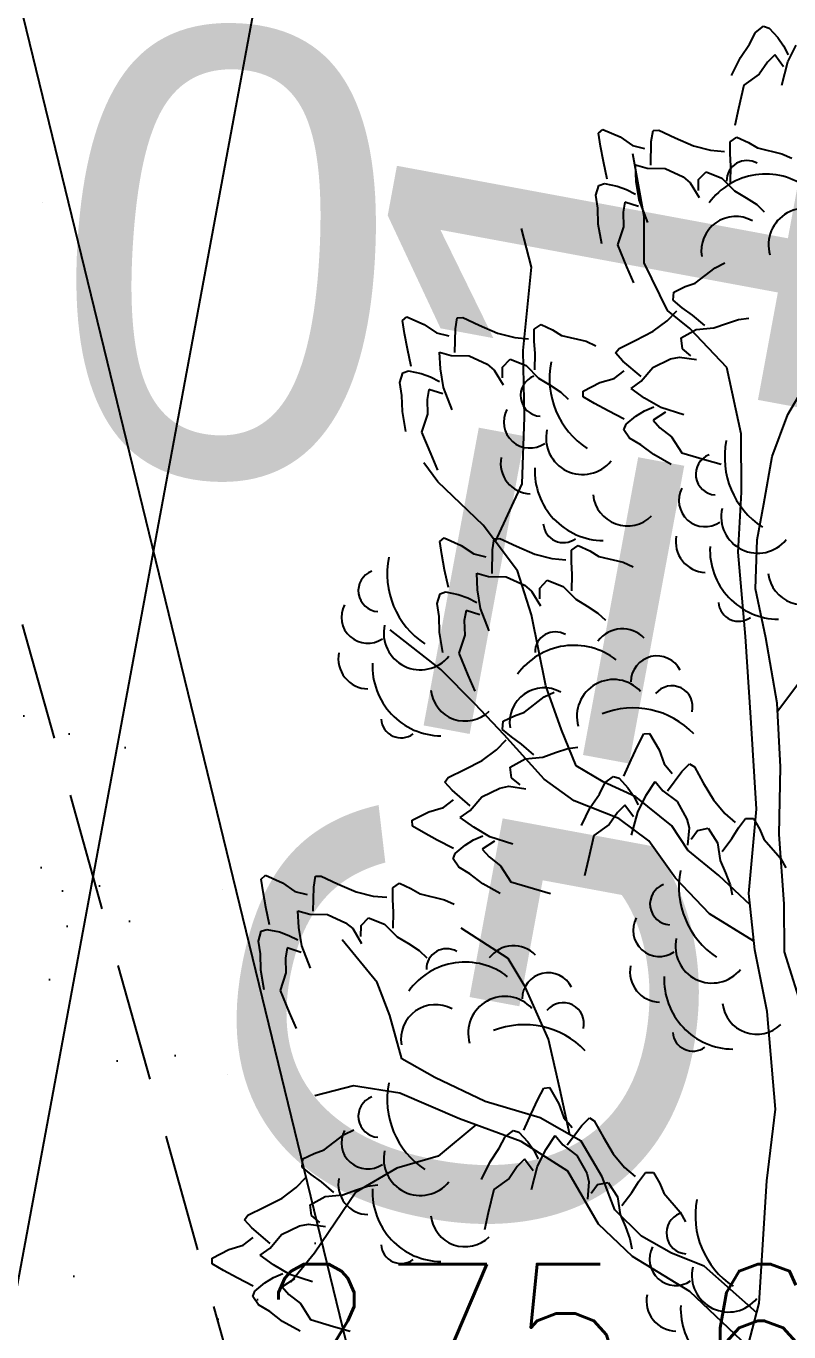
# Model space of a CAD drawing. Header units: millimetres. Extents: x 524954 to 526204, y 9523489 to 9524010.
# Drawn here: x 525591.56 to 525596.69, y 9523681.64 to 9523690.41 of the extents above; entities that cross this region are included whole.
import ezdxf
from ezdxf.enums import TextEntityAlignment as Align

# ---------------------------------------------------------------- set-up
doc = ezdxf.new("R2010")
doc.units = ezdxf.units.MM
doc.header["$PDMODE"] = 32
doc.header["$PDSIZE"] = 0.5
doc.linetypes.add('ACAD_ISO12W100', pattern=[21, 12, -3, 0, -3, 0, -3])
doc.linetypes.add('CACHE2', pattern=[4.7625, 3.175, -1.5875])
for name, color, linetype in [('Arbre', 34, 'ACAD_ISO12W100'), ('Bati', 6, 'Continuous'), ('Caniveau', 5, 'CACHE2'), ('Route - Bretelle de sortie - Textes - Tabulations', 7, 'Continuous'), ('Route - Route de la corniche de Brazzaville - Textes - Arcs', 1, 'Continuous'), ('TopoAlt', 3, 'Continuous'), ('TOPOJIS', 7, 'Continuous')]:
    doc.layers.add(name, color=color, linetype=linetype)
doc.styles.add('Affichages route', font='arial.ttf', dxfattribs={"height": 0.5})
doc.styles.add('Simplex 1.0', font='Simplex.shx', dxfattribs={"width": 0.99, "height": 1})

# ---------------------------------------------------------------- blocks, each defined once
blk = doc.blocks.new('TCPOINT M')
at = {"color": 0}
blk.add_point((0, 0), dxfattribs=at)
at = {"layer": 'TopoAlt', "style": 'Simplex 1.0', "width": 0.99}
blk.add_attdef('ALT', (0.15, 0.15), '', height=1, dxfattribs=at)
blk = doc.blocks.new('v088')
at = {"color": 3, "linetype": 'Continuous'}
for p, q in [((-0.2828, 11.9912), (-0.2428, 12.0693)), ((-0.2428, 12.0693), (-0.1881, 12.111)), ((-0.1881, 12.111), (-0.1505, 12.0986)), ((-0.1505, 12.0986), (-0.0915, 12.0354)), ((-0.0915, 12.0354), (-0.0536, 11.98)), ((-0.344, 11.9013), (-0.2828, 11.9912)), ((-0.0536, 11.98), (-0.0225, 11.9193)), ((-0.0252, 11.8718), (0.0317, 11.9844)), ((-0.4033, 11.7804), (-0.344, 11.9013)), ((-0.1618, 11.8694), (-0.2169, 11.7884)), ((-0.1123, 11.9179), (-0.1618, 11.8694)), ((-0.0542, 11.8389), (-0.1123, 11.9179)), ((-0.066, 11.7153), (-0.0252, 11.8718)), ((-0.2169, 11.7884), (-0.3202, 11.714)), ((-0.3202, 11.714), (-0.3572, 11.5582)), ((-0.3572, 11.5582), (-0.3824, 11.4437)), ((-1.2987, 11.3921), (-1.2695, 11.4174)), ((-1.2695, 11.4174), (-1.1537, 11.3664)), ((-1.2853, 11.3054), (-1.2987, 11.3921)), ((-1.1537, 11.3664), (-1.0704, 11.3089)), ((-0.9469, 11.1764), (-0.9434, 11.3371)), ((-0.9434, 11.3371), (-0.9319, 11.4109)), ((-0.9319, 11.4109), (-0.8938, 11.412)), ((-0.8938, 11.412), (-0.7835, 11.3608)), ((-0.7835, 11.3608), (-0.6595, 11.3072)), ((-0.4131, 11.2545), (-0.4126, 11.3334)), ((-0.4126, 11.3334), (-0.3673, 11.3647)), ((-0.3673, 11.3647), (-0.2901, 11.3288)), ((-0.2901, 11.3288), (-0.2291, 11.2925)), ((-1.266, 11.2026), (-1.2853, 11.3054)), ((-1.0704, 11.3089), (-0.9882, 11.2895)), ((-0.6595, 11.3072), (-0.5444, 11.2779)), ((-0.5444, 11.2779), (-0.4516, 11.2697)), ((-0.4079, 11.1703), (-0.4131, 11.2545)), ((-0.2291, 11.2925), (-0.0648, 11.2537)), ((-0.0648, 11.2537), (0.0014, 11.223)), ((-1.2408, 11.0836), (-1.266, 11.2026)), ((-1.0503, 11.1789), (-0.9708, 11.1567)), ((-1.0444, 11.0675), (-1.0503, 11.1789)), ((-0.9708, 11.1567), (-0.851, 11.1547)), ((-0.851, 11.1547), (-0.7296, 11.0984)), ((-0.4102, 11.0614), (-0.4079, 11.1703)), ((-1.0245, 10.9429), (-1.0444, 11.0675)), ((-0.7296, 11.0984), (-0.6822, 11.0589)), ((-0.6263, 11.0061), (-0.6257, 11.0796)), ((-0.6257, 11.0796), (-0.5755, 11.1328)), ((-0.5755, 11.1328), (-0.4682, 11.0896)), ((-0.4682, 11.0896), (-0.3841, 11.005)), ((-1.3166, 10.9752), (-1.2967, 11.0411)), ((-1.3032, 10.8885), (-1.3166, 10.9752)), ((-1.2967, 11.0411), (-1.2589, 11.0531)), ((-1.2589, 11.0531), (-1.1741, 11.0365)), ((-1.1741, 11.0365), (-1.1109, 11.0139)), ((-1.1109, 11.0139), (-1.0501, 10.983)), ((-0.6822, 11.0589), (-0.6222, 10.96)), ((-0.3841, 11.005), (-0.3065, 10.9583)), ((-1.3, 10.7798), (-1.3032, 10.8885)), ((-1.122, 10.9292), (-1.1336, 10.8608)), ((-1.0286, 10.8992), (-1.122, 10.9292)), ((-0.9657, 10.7922), (-1.0245, 10.9429)), ((-0.3065, 10.9583), (-0.2344, 10.9114)), ((-0.2344, 10.9114), (-0.1841, 10.8638)), ((-1.1336, 10.8608), (-1.1308, 10.7629)), ((-1.2771, 10.6471), (-1.3, 10.7798)), ((-1.1308, 10.7629), (-1.1708, 10.642)), ((-1.1708, 10.642), (-1.1094, 10.4942)), ((-1.1094, 10.4942), (-1.0628, 10.3867)), ((-0.648, 10.3846), (-0.514, 10.4875)), ((-0.514, 10.4875), (-0.4484, 10.5194)), ((-0.7912, 10.3231), (-0.7146, 10.3603)), ((-0.7146, 10.3603), (-0.648, 10.3846)), ((-0.7957, 10.2682), (-0.7912, 10.3231)), ((-0.8359, 10.1311), (-0.7709, 10.1978)), ((-0.7348, 10.218), (-0.7957, 10.2682)), ((-0.6662, 10.1688), (-0.7348, 10.218)), ((-2.6162, 10.1323), (-2.587, 10.1577)), ((-2.6028, 10.0456), (-2.6162, 10.1323)), ((-2.587, 10.1577), (-2.4712, 10.1066)), ((-2.4712, 10.1066), (-2.3879, 10.0492)), ((-2.2608, 10.0773), (-2.2494, 10.1511)), ((-2.2494, 10.1511), (-2.2113, 10.1522)), ((-2.2113, 10.1522), (-2.101, 10.101)), ((-2.101, 10.101), (-1.977, 10.0475)), ((-1.7301, 10.0737), (-1.6848, 10.1049)), ((-1.6848, 10.1049), (-1.6075, 10.069)), ((-0.9313, 10.0604), (-0.8359, 10.1311)), ((-0.5833, 10.0982), (-0.6662, 10.1688)), ((-0.5231, 10.0829), (-0.4378, 10.1134)), ((-0.4378, 10.1134), (-0.3559, 10.1397)), ((-0.3559, 10.1397), (-0.2873, 10.1487)), ((-2.5835, 9.9428), (-2.6028, 10.0456)), ((-2.3879, 10.0492), (-2.3057, 10.0298)), ((-2.2643, 9.9167), (-2.2608, 10.0773)), ((-1.977, 10.0475), (-1.8618, 10.0181)), ((-1.8618, 10.0181), (-1.7691, 10.0099)), ((-1.7305, 9.9947), (-1.7301, 10.0737)), ((-1.6075, 10.069), (-1.5466, 10.0327)), ((-1.5466, 10.0327), (-1.3822, 9.9939)), ((-1.0512, 9.9981), (-0.9313, 10.0604)), ((-0.7431, 10.0152), (-0.6418, 10.0712)), ((-0.7336, 9.9427), (-0.7431, 10.0152)), ((-0.6418, 10.0712), (-0.5231, 10.0829)), ((-2.5582, 9.8238), (-2.5835, 9.9428)), ((-1.7254, 9.9105), (-1.7305, 9.9947)), ((-1.3822, 9.9939), (-1.316, 9.9632)), ((-1.1838, 9.9148), (-1.1606, 9.945)), ((-1.1606, 9.945), (-1.0512, 9.9981)), ((-0.677, 9.8958), (-0.7336, 9.9427)), ((-2.3678, 9.9191), (-2.2883, 9.8969)), ((-2.3619, 9.8077), (-2.3678, 9.9191)), ((-2.2883, 9.8969), (-2.1685, 9.895)), ((-2.1685, 9.895), (-2.0471, 9.8386)), ((-2.0471, 9.8386), (-1.9997, 9.7992)), ((-1.9432, 9.8199), (-1.893, 9.873)), ((-1.893, 9.873), (-1.7856, 9.8299)), ((-1.7277, 9.8016), (-1.7254, 9.9105)), ((-1.1339, 9.8592), (-1.1838, 9.9148)), ((-1.0116, 9.755), (-1.1339, 9.8592)), ((-0.9342, 9.8156), (-0.8138, 9.874)), ((-0.8138, 9.874), (-0.7533, 9.8858)), ((-0.7533, 9.8858), (-0.6387, 9.8698)), ((-2.634, 9.7155), (-2.6142, 9.7814)), ((-2.6142, 9.7814), (-2.5764, 9.7933)), ((-2.5764, 9.7933), (-2.4916, 9.7768)), ((-2.4916, 9.7768), (-2.4283, 9.7541)), ((-2.4283, 9.7541), (-2.3676, 9.7232)), ((-2.3419, 9.6831), (-2.3619, 9.8077)), ((-1.9997, 9.7992), (-1.9397, 9.7002)), ((-1.9438, 9.7464), (-1.9432, 9.8199)), ((-1.7856, 9.8299), (-1.7015, 9.7452)), ((-1.7015, 9.7452), (-1.624, 9.6985)), ((-1.1923, 9.7429), (-1.1254, 9.7944)), ((-1.0114, 9.724), (-0.9342, 9.8156)), ((-2.6206, 9.6288), (-2.634, 9.7155)), ((-2.4395, 9.6694), (-2.4511, 9.6011)), ((-2.3461, 9.6395), (-2.4395, 9.6694)), ((-2.2831, 9.5325), (-2.3419, 9.6831)), ((-1.624, 9.6985), (-1.5519, 9.6516)), ((-1.4022, 9.6572), (-1.2895, 9.7147)), ((-1.401, 9.6186), (-1.4022, 9.6572)), ((-1.2895, 9.7147), (-1.1923, 9.7429)), ((-1.0789, 9.6763), (-1.0114, 9.724)), ((-0.9888, 9.6106), (-1.0789, 9.6763)), ((-2.6175, 9.52), (-2.6206, 9.6288)), ((-2.4511, 9.6011), (-2.4483, 9.5032)), ((-1.5519, 9.6516), (-1.5015, 9.6041)), ((-1.3254, 9.5742), (-1.401, 9.6186)), ((-1.2335, 9.5242), (-1.3254, 9.5742)), ((-0.8796, 9.5473), (-0.9888, 9.6106)), ((-2.5946, 9.3874), (-2.6175, 9.52)), ((-2.4483, 9.5032), (-2.4883, 9.3823)), ((-1.1253, 9.4685), (-1.2335, 9.5242)), ((-1.1132, 9.4352), (-1.0467, 9.4905)), ((-1.0467, 9.4905), (-0.9892, 9.5252)), ((-0.9892, 9.5252), (-0.9269, 9.5527)), ((-0.8484, 9.5165), (-0.9306, 9.463)), ((-0.7257, 9.4976), (-0.8796, 9.5473)), ((-1.1278, 9.3984), (-1.1132, 9.4352)), ((-1.0892, 9.3413), (-1.1278, 9.3984)), ((-0.9306, 9.463), (-0.885, 9.4108)), ((-0.885, 9.4108), (-0.8073, 9.3511)), ((-2.4883, 9.3823), (-2.4269, 9.2344)), ((-1.0136, 9.2969), (-1.0892, 9.3413)), ((-0.8073, 9.3511), (-0.7389, 9.2437)), ((-2.4269, 9.2344), (-2.3802, 9.1269)), ((-0.9273, 9.2307), (-1.0136, 9.2969)), ((-0.81, 9.1646), (-0.9273, 9.2307)), ((-0.7389, 9.2437), (-0.5855, 9.1979)), ((-0.5855, 9.1979), (-0.4727, 9.1661)), ((-2.3661, 8.6466), (-2.3369, 8.6719)), ((-2.3527, 8.5599), (-2.3661, 8.6466)), ((-2.3369, 8.6719), (-2.2212, 8.6209)), ((-2.2212, 8.6209), (-2.1379, 8.5634)), ((-2.0108, 8.5916), (-1.9993, 8.6654)), ((-1.9993, 8.6654), (-1.9613, 8.6665)), ((-1.9613, 8.6665), (-1.8509, 8.6153)), ((-1.8509, 8.6153), (-1.7269, 8.5617)), ((-1.4801, 8.5879), (-1.4347, 8.6192)), ((-1.4347, 8.6192), (-1.3575, 8.5833)), ((-2.3334, 8.4571), (-2.3527, 8.5599)), ((-2.1379, 8.5634), (-2.0557, 8.544)), ((-2.0143, 8.4309), (-2.0108, 8.5916)), ((-1.7269, 8.5617), (-1.6118, 8.5324)), ((-1.6118, 8.5324), (-1.519, 8.5242)), ((-1.4805, 8.509), (-1.4801, 8.5879)), ((-1.3575, 8.5833), (-1.2966, 8.547)), ((-1.2966, 8.547), (-1.1322, 8.5082)), ((-2.3082, 8.3381), (-2.3334, 8.4571)), ((-2.1178, 8.4334), (-2.0382, 8.4112)), ((-2.1118, 8.322), (-2.1178, 8.4334)), ((-1.4754, 8.4248), (-1.4805, 8.509)), ((-1.1322, 8.5082), (-1.066, 8.4775)), ((-2.0382, 8.4112), (-1.9184, 8.4092)), ((-1.9184, 8.4092), (-1.7971, 8.3529)), ((-1.7971, 8.3529), (-1.7497, 8.3134)), ((-1.6931, 8.3341), (-1.643, 8.3873)), ((-1.643, 8.3873), (-1.5356, 8.3441)), ((-1.5356, 8.3441), (-1.4515, 8.2595)), ((-1.4776, 8.3159), (-1.4754, 8.4248)), ((-2.384, 8.2298), (-2.3641, 8.2956)), ((-2.3641, 8.2956), (-2.3264, 8.3076)), ((-2.3264, 8.3076), (-2.2415, 8.291)), ((-2.2415, 8.291), (-2.1783, 8.2684)), ((-2.1783, 8.2684), (-2.1175, 8.2375)), ((-2.0919, 8.1974), (-2.1118, 8.322)), ((-1.7497, 8.3134), (-1.6897, 8.2145)), ((-1.6937, 8.2606), (-1.6931, 8.3341)), ((-1.4515, 8.2595), (-1.374, 8.2128)), ((-2.3706, 8.1431), (-2.384, 8.2298)), ((-2.1895, 8.1837), (-2.2011, 8.1153)), ((-2.0961, 8.1537), (-2.1895, 8.1837)), ((-2.0331, 8.0467), (-2.0919, 8.1974)), ((-1.374, 8.2128), (-1.3019, 8.1659)), ((-1.3019, 8.1659), (-1.2515, 8.1184)), ((-2.3674, 8.0343), (-2.3706, 8.1431)), ((-2.2011, 8.1153), (-2.1982, 8.0174)), ((-2.3445, 7.9016), (-2.3674, 8.0343)), ((-2.1982, 8.0174), (-2.2383, 7.8966)), ((-2.2383, 7.8966), (-2.1768, 7.7487)), ((-2.1768, 7.7487), (-2.1302, 7.6412)), ((-1.7972, 7.4997), (-1.6632, 7.6026)), ((-1.6632, 7.6026), (-1.5976, 7.6345)), ((-1.9404, 7.4382), (-1.8638, 7.4754)), ((-1.8638, 7.4754), (-1.7972, 7.4997)), ((-1.9448, 7.3833), (-1.9404, 7.4382)), ((-1.8839, 7.3331), (-1.9448, 7.3833)), ((-1.985, 7.2461), (-1.9201, 7.3129)), ((-1.8154, 7.2839), (-1.8839, 7.3331)), ((-1.0336, 7.2746), (-0.9936, 7.3527)), ((-0.9936, 7.3527), (-0.9551, 7.3561)), ((-0.9551, 7.3561), (-0.8913, 7.2468)), ((-2.0805, 7.1754), (-1.985, 7.2461)), ((-1.7325, 7.2133), (-1.8154, 7.2839)), ((-1.6722, 7.1979), (-1.587, 7.2285)), ((-1.587, 7.2285), (-1.5051, 7.2548)), ((-1.5051, 7.2548), (-1.4365, 7.2638)), ((-1.0783, 7.18), (-1.0336, 7.2746)), ((-0.8913, 7.2468), (-0.8575, 7.1514)), ((-2.3098, 7.06), (-2.2004, 7.1132)), ((-2.2004, 7.1132), (-2.0805, 7.1754)), ((-1.8923, 7.1303), (-1.791, 7.1862)), ((-1.8828, 7.0578), (-1.8923, 7.1303)), ((-1.791, 7.1862), (-1.6722, 7.1979)), ((-1.1277, 7.0688), (-1.0783, 7.18)), ((-0.8575, 7.1514), (-0.8023, 7.0875)), ((-0.7381, 7.0997), (-0.6855, 7.1528)), ((-0.6855, 7.1528), (-0.654, 7.1313)), ((-0.654, 7.1313), (-0.5947, 7.0251)), ((-2.333, 7.0298), (-2.3098, 7.06)), ((-2.283, 6.9743), (-2.333, 7.0298)), ((-1.8262, 7.0109), (-1.8828, 7.0578)), ((-1.2925, 6.9474), (-1.2526, 7.0255)), ((-1.2526, 7.0255), (-1.1978, 7.0672)), ((-1.1978, 7.0672), (-1.1602, 7.0548)), ((-1.1602, 7.0548), (-1.1012, 6.9916)), ((-0.978, 6.9406), (-0.9175, 7.0343)), ((-0.9175, 7.0343), (-0.8661, 6.9697)), ((-0.8351, 6.9716), (-0.7381, 7.0997)), ((-0.5947, 7.0251), (-0.5257, 6.909)), ((-2.1607, 6.8701), (-2.283, 6.9743)), ((-2.0833, 6.9307), (-1.963, 6.9891)), ((-1.963, 6.9891), (-1.9025, 7.0009)), ((-1.9025, 7.0009), (-1.7879, 6.9849)), ((-1.3538, 6.8575), (-1.2925, 6.9474)), ((-1.1012, 6.9916), (-1.0633, 6.9361)), ((-1.0633, 6.9361), (-1.0322, 6.8755)), ((-1.0349, 6.828), (-0.978, 6.9406)), ((-0.8661, 6.9697), (-0.7702, 6.8978)), ((-2.4387, 6.8298), (-2.3415, 6.858)), ((-2.3415, 6.858), (-2.2745, 6.9095)), ((-2.1606, 6.8391), (-2.0833, 6.9307)), ((-1.413, 6.7366), (-1.3538, 6.8575)), ((-1.122, 6.8741), (-1.1715, 6.8255)), ((-1.0639, 6.7951), (-1.122, 6.8741)), ((-0.7702, 6.8978), (-0.705, 6.781)), ((-0.5257, 6.909), (-0.4496, 6.8178)), ((-2.5514, 6.7723), (-2.4387, 6.8298)), ((-2.5502, 6.7337), (-2.5514, 6.7723)), ((-2.228, 6.7914), (-2.1606, 6.8391)), ((-2.1379, 6.7256), (-2.228, 6.7914)), ((-1.1715, 6.8255), (-1.2266, 6.7446)), ((-1.0757, 6.6715), (-1.0349, 6.828)), ((-0.705, 6.781), (-0.6897, 6.7213)), ((-0.4496, 6.8178), (-0.3793, 6.7567)), ((-0.357, 6.7218), (-0.3104, 6.7855)), ((-0.3104, 6.7855), (-0.2553, 6.7842)), ((-0.2553, 6.7842), (-0.2138, 6.7099)), ((-2.4746, 6.6893), (-2.5502, 6.7337)), ((-2.3827, 6.6392), (-2.4746, 6.6893)), ((-2.0288, 6.6624), (-2.1379, 6.7256)), ((-1.2266, 6.7446), (-1.3299, 6.6702)), ((-0.6897, 6.7213), (-0.6991, 6.6059)), ((-0.6753, 6.6457), (-0.6318, 6.7049)), ((-0.6318, 6.7049), (-0.56, 6.7185)), ((-0.56, 6.7185), (-0.4983, 6.6206)), ((-0.4022, 6.6506), (-0.357, 6.7218)), ((-0.2138, 6.7099), (-0.1857, 6.6447)), ((-2.2745, 6.5836), (-2.3827, 6.6392)), ((-2.2624, 6.5503), (-2.1959, 6.6055)), ((-2.1959, 6.6055), (-2.1384, 6.6402)), ((-2.1384, 6.6402), (-2.076, 6.6678)), ((-1.9976, 6.6315), (-2.0798, 6.5781)), ((-1.8748, 6.6127), (-2.0288, 6.6624)), ((-1.3299, 6.6702), (-1.3669, 6.5144)), ((-0.4983, 6.6206), (-0.4798, 6.5027)), ((-0.4679, 6.5637), (-0.4022, 6.6506)), ((-0.1857, 6.6447), (-0.0753, 6.5169)), ((-2.2769, 6.5134), (-2.2624, 6.5503)), ((-2.2384, 6.4564), (-2.2769, 6.5134)), ((-2.0798, 6.5781), (-2.0342, 6.5259)), ((-2.0342, 6.5259), (-1.9565, 6.4662)), ((-1.3669, 6.5144), (-1.3922, 6.3999)), ((-0.4798, 6.5027), (-0.4444, 6.4194)), ((-0.0753, 6.5169), (-0.0397, 6.4532)), ((-2.1628, 6.412), (-2.2384, 6.4564)), ((-2.0765, 6.3457), (-2.1628, 6.412)), ((-1.9565, 6.4662), (-1.8881, 6.3588)), ((-0.4444, 6.4194), (-0.4135, 6.3391)), ((-3.5682, 6.3771), (-3.539, 6.4025)), ((-3.5548, 6.2904), (-3.5682, 6.3771)), ((-3.539, 6.4025), (-3.4232, 6.3514)), ((-3.4232, 6.3514), (-3.3399, 6.2939)), ((-3.2164, 6.1615), (-3.2129, 6.3221)), ((-3.2129, 6.3221), (-3.2014, 6.3959)), ((-3.2014, 6.3959), (-3.1633, 6.397)), ((-3.1633, 6.397), (-3.053, 6.3458)), ((-3.053, 6.3458), (-2.929, 6.2922)), ((-2.6821, 6.3185), (-2.6368, 6.3497)), ((-2.6368, 6.3497), (-2.5596, 6.3138)), ((-1.9592, 6.2797), (-2.0765, 6.3457)), ((-1.8881, 6.3588), (-1.7347, 6.313)), ((-0.4135, 6.3391), (-0.4006, 6.2711)), ((-3.5355, 6.1876), (-3.5548, 6.2904)), ((-3.3399, 6.2939), (-3.2577, 6.2746)), ((-2.929, 6.2922), (-2.8139, 6.2629)), ((-2.8139, 6.2629), (-2.7211, 6.2547)), ((-2.6826, 6.2395), (-2.6821, 6.3185)), ((-2.6774, 6.1553), (-2.6826, 6.2395)), ((-2.5596, 6.3138), (-2.4986, 6.2775)), ((-2.4986, 6.2775), (-2.3343, 6.2387)), ((-2.3343, 6.2387), (-2.2681, 6.208)), ((-1.7347, 6.313), (-1.6219, 6.2812)), ((-3.5103, 6.0686), (-3.5355, 6.1876)), ((-3.3198, 6.1639), (-3.2403, 6.1417)), ((-3.3139, 6.0525), (-3.3198, 6.1639)), ((-2.6797, 6.0464), (-2.6774, 6.1553)), ((-3.2403, 6.1417), (-3.1205, 6.1398)), ((-3.1205, 6.1398), (-2.9991, 6.0834)), ((-2.9991, 6.0834), (-2.9517, 6.044)), ((-2.8958, 5.9912), (-2.8952, 6.0647)), ((-2.8952, 6.0647), (-2.845, 6.1178)), ((-2.845, 6.1178), (-2.7377, 6.0747)), ((-2.7377, 6.0747), (-2.6536, 5.99)), ((-3.5861, 5.9603), (-3.5662, 6.0262)), ((-3.5662, 6.0262), (-3.5284, 6.0381)), ((-3.5284, 6.0381), (-3.4436, 6.0215)), ((-3.4436, 6.0215), (-3.3804, 5.9989)), ((-3.3804, 5.9989), (-3.3196, 5.968)), ((-3.294, 5.9279), (-3.3139, 6.0525)), ((-2.9517, 6.044), (-2.8917, 5.945)), ((-2.6536, 5.99), (-2.576, 5.9433)), ((-3.5727, 5.8736), (-3.5861, 5.9603)), ((-3.3915, 5.9142), (-3.4031, 5.8459)), ((-3.2981, 5.8843), (-3.3915, 5.9142)), ((-3.2352, 5.7773), (-3.294, 5.9279)), ((-2.576, 5.9433), (-2.5039, 5.8964)), ((-2.5039, 5.8964), (-2.4536, 5.8489)), ((-3.5695, 5.7648), (-3.5727, 5.8736)), ((-3.4031, 5.8459), (-3.4003, 5.748)), ((-3.5466, 5.6322), (-3.5695, 5.7648)), ((-3.4003, 5.748), (-3.4403, 5.6271)), ((-3.4403, 5.6271), (-3.3789, 5.4792)), ((-3.3789, 5.4792), (-3.3323, 5.3717)), ((-1.7068, 4.8945), (-1.6668, 4.9726)), ((-1.6668, 4.9726), (-1.6283, 4.976)), ((-1.6283, 4.976), (-1.5645, 4.8667)), ((-1.7514, 4.7999), (-1.7068, 4.8945)), ((-1.5645, 4.8667), (-1.5307, 4.7714)), ((-1.8008, 4.6887), (-1.7514, 4.7999)), ((-1.5307, 4.7714), (-1.4755, 4.7074)), ((-1.4112, 4.7196), (-1.3587, 4.7727)), ((-1.3587, 4.7727), (-1.3272, 4.7513)), ((-1.3272, 4.7513), (-1.2679, 4.6451)), ((-3.1435, 4.5571), (-3.0095, 4.66)), ((-3.0095, 4.66), (-2.9439, 4.6918)), ((-1.9257, 4.6454), (-1.871, 4.6871)), ((-1.871, 4.6871), (-1.8334, 4.6747)), ((-1.8334, 4.6747), (-1.7744, 4.6115)), ((-1.6512, 4.5605), (-1.5907, 4.6542)), ((-1.5907, 4.6542), (-1.5392, 4.5896)), ((-1.5083, 4.5916), (-1.4112, 4.7196)), ((-2.0269, 4.4774), (-1.9657, 4.5674)), ((-1.9657, 4.5674), (-1.9257, 4.6454)), ((-1.7744, 4.6115), (-1.7365, 4.5561)), ((-1.5392, 4.5896), (-1.4434, 4.5178)), ((-1.2679, 4.6451), (-1.1988, 4.529)), ((-3.2911, 4.4407), (-3.2867, 4.4956)), ((-3.2867, 4.4956), (-3.2101, 4.5328)), ((-3.2101, 4.5328), (-3.1435, 4.5571)), ((-2.0862, 4.3565), (-2.0269, 4.4774)), ((-1.7952, 4.494), (-1.8447, 4.4455)), ((-1.7371, 4.415), (-1.7952, 4.494)), ((-1.7365, 4.5561), (-1.7054, 4.4954)), ((-1.7081, 4.4479), (-1.6512, 4.5605)), ((-1.4434, 4.5178), (-1.3781, 4.401)), ((-1.1988, 4.529), (-1.1228, 4.4377)), ((-3.2303, 4.3905), (-3.2911, 4.4407)), ((-3.1617, 4.3413), (-3.2303, 4.3905)), ((-1.8447, 4.4455), (-1.8998, 4.3645)), ((-1.7488, 4.2914), (-1.7081, 4.4479)), ((-1.3781, 4.401), (-1.3629, 4.3412)), ((-1.1228, 4.4377), (-1.0524, 4.3767)), ((-1.0302, 4.3418), (-0.9835, 4.4054)), ((-0.9835, 4.4054), (-0.9285, 4.4041)), ((-0.9285, 4.4041), (-0.8869, 4.3298)), ((-3.4268, 4.2328), (-3.3314, 4.3035)), ((-3.3314, 4.3035), (-3.2664, 4.3702)), ((-3.0788, 4.2707), (-3.1617, 4.3413)), ((-2.9333, 4.2859), (-2.8514, 4.3121)), ((-2.8514, 4.3121), (-2.7828, 4.3211)), ((-1.8998, 4.3645), (-2.0031, 4.2901)), ((-1.3629, 4.3412), (-1.3723, 4.2259)), ((-1.3485, 4.2656), (-1.3049, 4.3248)), ((-1.3049, 4.3248), (-1.2331, 4.3384)), ((-1.2331, 4.3384), (-1.1715, 4.2405)), ((-1.0754, 4.2705), (-1.0302, 4.3418)), ((-0.8869, 4.3298), (-0.8589, 4.2646)), ((-3.5467, 4.1705), (-3.4268, 4.2328)), ((-3.2386, 4.1877), (-3.1373, 4.2436)), ((-3.1373, 4.2436), (-3.0186, 4.2553)), ((-3.0186, 4.2553), (-2.9333, 4.2859)), ((-2.0031, 4.2901), (-2.0401, 4.1343)), ((-1.1715, 4.2405), (-1.153, 4.1227)), ((-1.1411, 4.1837), (-1.0754, 4.2705)), ((-0.8589, 4.2646), (-0.7485, 4.1368)), ((-3.6561, 4.1174), (-3.5467, 4.1705)), ((-3.2291, 4.1152), (-3.2386, 4.1877)), ((-2.0401, 4.1343), (-2.0653, 4.0199)), ((-0.7485, 4.1368), (-0.7129, 4.0731)), ((-3.6793, 4.0872), (-3.6561, 4.1174)), ((-3.6294, 4.0317), (-3.6793, 4.0872)), ((-3.4297, 3.988), (-3.3093, 4.0465)), ((-3.3093, 4.0465), (-3.2488, 4.0583)), ((-3.2488, 4.0583), (-3.1342, 4.0423)), ((-3.1725, 4.0683), (-3.2291, 4.1152)), ((-1.153, 4.1227), (-1.1176, 4.0393)), ((-1.1176, 4.0393), (-1.0867, 3.9591)), ((-3.6878, 3.9154), (-3.6208, 3.9668)), ((-3.5071, 3.9275), (-3.6294, 4.0317)), ((-3.5069, 3.8964), (-3.4297, 3.988)), ((-1.0867, 3.9591), (-1.0738, 3.891)), ((-3.8977, 3.8297), (-3.785, 3.8871)), ((-3.785, 3.8871), (-3.6878, 3.9154)), ((-3.5743, 3.8488), (-3.5069, 3.8964)), ((-3.8965, 3.791), (-3.8977, 3.8297)), ((-3.8209, 3.7466), (-3.8965, 3.791)), ((-3.4842, 3.783), (-3.5743, 3.8488)), ((-3.3751, 3.7197), (-3.4842, 3.783)), ((-3.729, 3.6966), (-3.8209, 3.7466)), ((-3.6208, 3.641), (-3.729, 3.6966)), ((-3.5422, 3.6629), (-3.4847, 3.6976)), ((-3.4847, 3.6976), (-3.4223, 3.7252)), ((-3.3439, 3.6889), (-3.4261, 3.6355)), ((-3.2212, 3.6701), (-3.3751, 3.7197)), ((-3.6232, 3.5708), (-3.6087, 3.6076)), ((-3.6087, 3.6076), (-3.5422, 3.6629)), ((-3.4261, 3.6355), (-3.3805, 3.5833)), ((-3.5847, 3.5138), (-3.6232, 3.5708)), ((-3.5091, 3.4694), (-3.5847, 3.5138)), ((-3.3805, 3.5833), (-3.3028, 3.5236)), ((-3.3028, 3.5236), (-3.2344, 3.4162)), ((-3.4228, 3.4031), (-3.5091, 3.4694)), ((-3.3055, 3.337), (-3.4228, 3.4031)), ((-3.2344, 3.4162), (-3.081, 3.3703)), ((-3.081, 3.3703), (-2.9682, 3.3386))]:
    blk.add_line(p, q, dxfattribs=at)
at = {"linetype": 'Continuous'}
for p, q in [((-0.9914, 10.8307), (-1.0686, 11.252)), ((-0.9911, 10.5198), (-0.9914, 10.8307)), ((-1.7492, 10.4915), (-1.8168, 10.7513)), ((-1.8059, 9.9306), (-1.7492, 10.4915)), ((-0.8352, 10.1996), (-0.9911, 10.5198)), ((-0.6834, 10.0784), (-0.8352, 10.1996)), ((-0.4354, 9.8162), (-0.6834, 10.0784)), ((-1.7966, 9.483), (-1.8059, 9.9306)), ((-0.339, 9.3704), (-0.4354, 9.8162)), ((-0.0246, 9.5014), (0.1676, 9.8288)), ((-1.8121, 9.0349), (-1.7966, 9.483)), ((-0.1306, 9.2193), (-0.0246, 9.5014)), ((-0.337, 8.9787), (-0.339, 9.3704)), ((-0.1861, 8.901), (-0.1306, 9.2193)), ((-2.3783, 9.048), (-2.4742, 9.1766)), ((-2.0737, 8.7558), (-2.3783, 9.048)), ((-1.992, 8.6473), (-1.8121, 9.0349)), ((-0.3597, 8.574), (-0.337, 8.9787)), ((-0.2308, 8.6575), (-0.1861, 8.901)), ((-1.8434, 8.4497), (-2.0737, 8.7558)), ((-0.2426, 8.3277), (-0.2308, 8.6575)), ((-0.3105, 8.0091), (-0.3597, 8.574)), ((-1.7501, 8.1531), (-1.8434, 8.4497)), ((-0.1735, 7.9995), (-0.2426, 8.3277)), ((-1.6531, 7.6763), (-1.7501, 8.1531)), ((-2.3581, 7.786), (-2.6995, 8.0525)), ((-0.2742, 7.4626), (-0.3105, 8.0091)), ((-0.0959, 7.5596), (-0.1735, 7.9995)), ((-0.0934, 7.5087), (0.2621, 7.9837)), ((-2.1294, 7.5544), (-2.3581, 7.786)), ((-1.5474, 7.38), (-1.6531, 7.6763)), ((-1.9323, 7.3471), (-2.1294, 7.5544)), ((-0.0745, 7.1309), (-0.0959, 7.5596)), ((-0.2365, 6.8477), (-0.2742, 7.4626)), ((-1.4491, 7.1395), (-1.5474, 7.38)), ((-1.6648, 7.048), (-1.9323, 7.3471)), ((-1.2665, 7.0314), (-1.4491, 7.1395)), ((-0.0837, 6.6768), (-0.0745, 7.1309)), ((-1.4628, 6.9029), (-1.6648, 7.048)), ((-1.0467, 6.9303), (-1.2665, 7.0314)), ((-1.1618, 6.7848), (-1.4628, 6.9029)), ((-0.8063, 6.7363), (-1.0467, 6.9303)), ((-0.2869, 6.2807), (-0.2365, 6.8477)), ((-0.9597, 6.6336), (-1.1618, 6.7848)), ((-0.6972, 6.5707), (-0.8063, 6.7363)), ((-0.0491, 6.2111), (-0.0837, 6.6768)), ((-0.7803, 6.3824), (-0.9597, 6.6336)), ((-0.4884, 6.4009), (-0.6972, 6.5707)), ((-0.5514, 6.1446), (-0.7803, 6.3824)), ((-0.2789, 6.2036), (-0.4884, 6.4009)), ((-0.2479, 5.9022), (-0.2869, 6.2807)), ((-0.0486, 5.8877), (-0.0491, 6.2111)), ((-0.2539, 5.9607), (-0.5514, 6.1446)), ((-1.9071, 5.8427), (-2.2223, 6.0475)), ((-2.7868, 5.6812), (-3.0229, 5.9686)), ((-0.1646, 5.4873), (-0.2479, 5.9022)), ((0.0846, 5.4676), (-0.0486, 5.8877)), ((-1.7911, 5.6523), (-1.9071, 5.8427)), ((-2.7013, 5.4591), (-2.7868, 5.6812)), ((-1.6346, 5.3011), (-1.7911, 5.6523)), ((-2.6206, 5.1685), (-2.7013, 5.4591)), ((-0.1073, 4.8293), (-0.1646, 5.4873)), ((-1.5592, 4.9668), (-1.6346, 5.3011)), ((-2.4003, 5.0425), (-2.6206, 5.1685)), ((-2.0611, 4.8817), (-2.4003, 5.0425)), ((-2.9464, 4.9876), (-3.2062, 4.92)), ((-2.6344, 4.9381), (-2.9464, 4.9876)), ((-2.2328, 4.7662), (-2.6344, 4.9381)), ((-1.4917, 4.6586), (-1.5592, 4.9668)), ((-1.6919, 4.7713), (-2.0611, 4.8817)), ((-0.1657, 4.3492), (-0.1073, 4.8293)), ((-1.8192, 4.6131), (-2.2328, 4.7662)), ((-1.415, 4.6154), (-1.6919, 4.7713)), ((-2.1227, 4.7254), (-2.3768, 4.5144)), ((-1.5041, 4.4145), (-1.8192, 4.6131)), ((-1.2732, 4.3758), (-1.415, 4.6154)), ((-2.3768, 4.5144), (-2.655, 4.434)), ((-2.655, 4.434), (-2.9315, 4.2727)), ((-1.2976, 4.0581), (-1.5041, 4.4145)), ((-1.1877, 4.1537), (-1.2732, 4.3758)), ((-0.2169, 3.5272), (-0.1657, 4.3492)), ((-2.9315, 4.2727), (-3.209, 3.8627)), ((-1.0099, 3.9771), (-1.1877, 4.1537)), ((-1.0692, 3.839), (-1.2976, 4.0581)), ((-0.8085, 3.8631), (-1.0099, 3.9771)), ((-3.209, 3.8627), (-3.3666, 3.6666)), ((-0.589, 3.7744), (-0.8085, 3.8631)), ((-0.6849, 3.6045), (-1.0692, 3.839)), ((-0.2343, 3.4611), (-0.589, 3.7744)), ((-0.2941, 3.234), (-0.6849, 3.6045)), ((-0.3436, 3.0457), (-0.2169, 3.5272))]:
    blk.add_line(p, q, dxfattribs=at)
at = {"color": 3, "linetype": 'Continuous'}
for centre, major_axis, start_param, end_param in [((-0.3005, 11.0717), (0.0964, 0.0964), 0.254619, 2.377018), ((-0.1756, 10.6509), (0.3298, 0.3298), 0.12682, 1.733702), ((0.0911, 10.6412), (0.1741, 0.1741), 6.236163, 8.918901), ((-0.3757, 10.5998), (0.1641, 0.1641), 0.282297, 2.520721), ((-1.0632, 9.7428), (0.3995, 0.3995), 2.158504, 3.344219), ((-1.6825, 9.6282), (-0.099, 0.099), -0.421529, 2.292047), ((-1.7599, 9.4514), (-0.1246, 0.1246), 0.293965, 2.957824), ((-1.4053, 9.3432), (0.1741, 0.1741), 2.133893, 4.816631), ((0.1148, 9.2139), (-0.3995, 0.3995), 0.587708, 1.773422), ((-0.5045, 9.0993), (0.099, 0.099), 1.149268, 3.862844), ((-1.7527, 9.1724), (-0.1445, 0.1445), 0.590553, 2.325666), ((-1.2605, 9.1191), (0.3298, 0.3298), 2.307735, 3.914618), ((-1.1039, 8.9843), (0.1641, 0.1641), 2.463212, 4.701636), ((-0.5819, 8.9225), (0.1246, 0.1246), 1.864761, 4.52862), ((-0.2273, 8.8143), (0.1741, 0.1741), 2.133893, 4.816631), ((-1.5338, 8.7756), (0.0964, 0.0964), 2.435534, 4.557933), ((-0.5746, 8.6435), (0.1445, 0.1445), 2.161349, 3.896462), ((-0.0825, 8.5902), (0.3298, 0.3298), 2.307735, 3.914618), ((-2.1547, 8.4302), (0.3995, 0.3995), 2.158504, 3.344219), ((-2.774, 8.3155), (-0.099, 0.099), -0.421529, 2.292047), ((0.0741, 8.4554), (0.1641, 0.1641), 2.463212, 4.701636), ((-2.8514, 8.1388), (-0.1246, 0.1246), 0.293965, 2.957824), ((-0.3558, 8.2467), (0.0964, 0.0964), 2.435534, 4.557933), ((-2.4968, 8.0306), (0.1741, 0.1741), 2.133893, 4.816631), ((-1.5891, 7.9031), (0.0964, 0.0964), 0.254619, 2.377018), ((-1.1385, 7.8551), (-0.1445, 0.1445), 4.692823, 6.427936), ((-1.4642, 7.4823), (0.3298, 0.3298), 0.12682, 1.733702), ((-2.8441, 7.8598), (-0.1445, 0.1445), 0.590553, 2.325666), ((-2.352, 7.8064), (0.3298, 0.3298), 2.307735, 3.914618), ((-0.9057, 7.7012), (0.1246, 0.1246), 5.967031, 8.63089), ((-1.1975, 7.4726), (-0.1741, 0.1741), 4.665366, 7.348105), ((-2.1954, 7.6717), (0.1641, 0.1641), 2.463212, 4.701636), ((-1.6643, 7.4312), (-0.1641, 0.1641), -1.288499, 0.949924), ((-0.8052, 7.5365), (-0.099, 0.099), 3.680741, 6.394318), ((-1.0661, 6.9632), (-0.3995, 0.3995), 4.689978, 5.875693), ((-2.6253, 7.463), (0.0964, 0.0964), 2.435534, 4.557933), ((-0.1929, 6.3242), (-0.3995, 0.3995), 0.587708, 1.773422), ((-0.8122, 6.2095), (-0.099, 0.099), -0.421529, 2.292047), ((-0.8896, 6.0328), (0.1246, 0.1246), 1.864761, 4.52862), ((-0.535, 5.9246), (0.1741, 0.1741), 2.133893, 4.816631), ((-2.32, 5.773), (0.0964, 0.0964), 0.254619, 2.377018), ((-1.8693, 5.7251), (0.1445, 0.1445), 6.263619, 7.998733), ((-2.1951, 5.3523), (0.3298, 0.3298), 0.12682, 1.733702), ((-1.6366, 5.5711), (-0.1246, 0.1246), 4.396235, 7.060094), ((-0.8824, 5.7538), (-0.1445, 0.1445), 0.590553, 2.325666), ((-0.3902, 5.7004), (0.3298, 0.3298), 2.307735, 3.914618), ((-2.3952, 5.3012), (-0.1641, 0.1641), -1.288499, 0.949924), ((-1.9284, 5.3425), (0.1741, 0.1741), 6.236163, 8.918901), ((-1.536, 5.4064), (0.099, 0.099), 5.251538, 7.965114), ((-0.2336, 5.5657), (-0.1641, 0.1641), 0.892416, 3.130839), ((-1.7969, 4.8332), (0.3995, 0.3995), 6.260774, 7.446489), ((-0.6635, 5.357), (0.0964, 0.0964), 2.435534, 4.557933), ((-2.1547, 4.8961), (-0.3995, 0.3995), 0.587708, 1.773422), ((-2.774, 4.7815), (-0.099, 0.099), -0.421529, 2.292047), ((-2.8514, 4.6047), (-0.1246, 0.1246), 0.293965, 2.957824), ((-2.4968, 4.4965), (0.1741, 0.1741), 2.133893, 4.816631), ((-2.8441, 4.3258), (-0.1445, 0.1445), 0.590553, 2.325666), ((-2.352, 4.2724), (0.3298, 0.3298), 2.307735, 3.914618), ((-0.0823, 4.1124), (0.3995, 0.3995), 2.158504, 3.344219), ((-0.7016, 3.9977), (0.099, 0.099), 1.149268, 3.862844), ((-2.1954, 4.1377), (0.1641, 0.1641), 2.463212, 4.701636), ((-2.6253, 3.929), (0.0964, 0.0964), 2.435534, 4.557933), ((-0.779, 3.821), (0.1246, 0.1246), 1.864761, 4.52862), ((-0.4244, 3.7128), (0.1741, 0.1741), 2.133893, 4.816631), ((-0.7718, 3.542), (-0.1445, 0.1445), 0.590553, 2.325666), ((-0.2796, 3.4886), (0.3298, 0.3298), 2.307735, 3.914618)]:
    blk.add_ellipse(centre, major_axis=major_axis, ratio=1, start_param=start_param, end_param=end_param, dxfattribs=at)

msp = doc.modelspace()

# ---------------------------------------------------------------- hatches: boundary and pattern name
at = {"layer": 'Bati'}
h = msp.add_hatch(dxfattribs=at)
h.set_pattern_fill('ALEA', color=256, scale=0.25, style=0)
h.set_pattern_definition([(312, (0.25, 0), (2.9344428012, 0.62373507155), [0, -1.875]), (67, (-0.125, 0.2165), (-2.9776384537, -0.36560803074), [0, -3.125]), (153, (-0.125, 0.2165), (0.15700786934, -2.99588860306), [0, -2.5]), (180, (-0.125, -0.2165), (1.5, -2.59807621), [0, -2.5]), (74, (-1, 0), (-2.9108871775, -0.7257656872), [0, -2.5]), (286, (-1, 0), (2.9108871775, -0.7257656872), [0, -2.5]), (52, (0.5, -0.866), (-2.97080420516, 0.41751930205), [0, -3.125]), (300, (0.5, 0.866), (2.9999999988, -7e-10), [0, -2.5]), (175, (0.5, 0.866), (1.26785478534, -2.71892335976), [0, -2.5]), (114, (0.125, 0.6495), (-2.9835656849, 0.31358539035), [0, -1.25]), (248, (0.125, -0.6495), (1.8469844247, -2.3640322603), [0, -1.55])])
h.paths.add_polyline_path([(525583.9614, 9523702.1034), (525583.9614, 9523702.1034), (525580.7067, 9523700.5135), (525582.1678, 9523678.167), (525594.4466, 9523678.5378), (525588.7755, 9523701.7945)])

# ---------------------------------------------------------------- linework, layer by layer
at = {"layer": 'Bati', "flags": 128}
msp.add_lwpolyline([(525583.9614, 9523702.1034), (525583.9614, 9523702.1034), (525580.7067, 9523700.5135), (525582.1678, 9523678.167), (525594.4466, 9523678.5378), (525588.7755, 9523701.7945), (525588.7755, 9523701.7945)], close=True, dxfattribs=at)
at = {"layer": 'Caniveau', "ltscale": 0.25, "flags": 128}
msp.add_lwpolyline([(525593.0328, 9523681.0421), (525587.1535, 9523701.9816)], dxfattribs=at)
at = {"layer": 'Route - Route de la corniche de Brazzaville - Textes - Arcs'}
for p, q in [((525592.9497, 9523689.7834), (525594.7725, 9523699.6159)), ((525580.1903, 9523620.9561), (525592.9497, 9523689.7834))]:
    msp.add_line(p, q, dxfattribs=at)

# ---------------------------------------------------------------- block references
at = {"layer": 'Arbre'}
msp.add_blockref('v088', (525596.7032, 9523678.3032), dxfattribs=at)
at = {"layer": 'TOPOJIS'}
ref = msp.add_blockref('TCPOINT M', (525593.0328, 9523681.0421, 275.61), dxfattribs=at)
ref.add_attrib('ALT', '275.61', (525593.0828, 9523681.0921, 275.61), dxfattribs={"layer": 'TopoAlt', "height": 1, "style": 'Simplex 1.0', "width": 0.99})

# ---------------------------------------------------------------- texts
at = {"layer": 'Route - Bretelle de sortie - Textes - Tabulations', "style": 'Affichages route'}
msp.add_text('290.0', height=3, rotation=356.59315, dxfattribs=at).set_placement((525583.5955, 9523689.446), align=Align.MIDDLE_LEFT)
at = {"layer": 'Route - Route de la corniche de Brazzaville - Textes - Arcs', "style": 'Affichages route'}
msp.add_text('G=11.67gr', height=3, rotation=79.49755, dxfattribs=at).set_placement((525594.5646, 9523692.2573), align=Align.TOP_CENTER)

doc.saveas('drawing.dxf')
